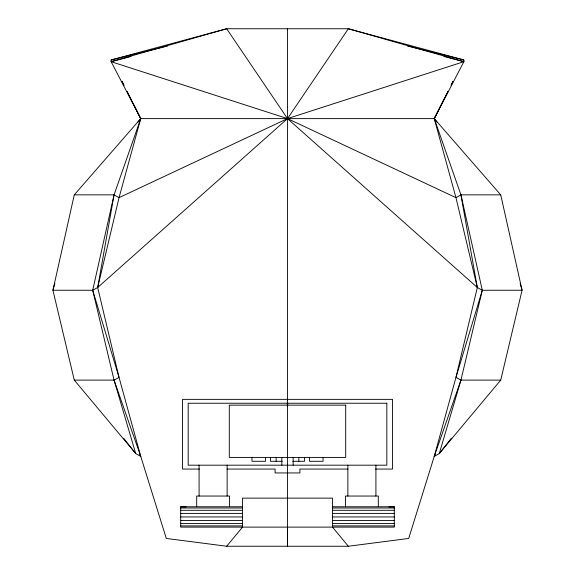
<?xml version="1.0" encoding="UTF-8"?>
<svg xmlns="http://www.w3.org/2000/svg" width="575" height="575" viewBox="0 0 575 575"><rect width="100%" height="100%" fill="white"/><g stroke="black" fill="none" stroke-linecap="round" stroke-linejoin="round"><path stroke-width="0.86" d="M287.5 473.009L287.478 546.25L287.5 527.11M287.5 400.337L287.5 28.75M287.637 405.828L287.708 403.24M137.993 122.137L140.738 118.608L74.276 194.853L52.929 290.26L92.704 290.26L97.685 287.514L114.058 194.853L140.738 118.608L127.132 91.662L140.738 118.608L119.032 197.656L97.685 287.514L119.032 377.38L140.746 456.378L166.304 538.444L226.658 546.243L348.349 546.25L408.696 538.444L434.254 456.378L455.968 377.38L482.296 290.26L460.942 194.853L434.262 118.608L447.868 91.662L434.262 118.608L437.007 122.137M54.877 283.396L52.929 290.26L74.276 380.104L114.058 380.104L140.746 456.378L135.743 453.603L114.058 380.104L92.704 290.26L114.058 194.853L74.276 194.853M500.724 194.853L460.942 194.853L477.315 287.514L455.968 377.38L460.942 380.104L500.724 380.104L522.071 290.26L500.724 194.853L434.262 118.608M460.942 380.104L434.254 456.378L439.257 453.603L460.942 380.104L482.296 290.26L477.315 287.514L287.5 118.608L226.651 28.75L111.126 59.958L111.126 61.683L140.738 118.615L139.948 120.218M460.942 194.853L455.968 197.656L287.5 118.608L111.126 61.683L226.651 28.75L348.349 28.75L463.874 59.958L463.874 61.683L434.262 118.615L455.968 197.656L477.315 287.514M434.262 456.385L435.354 454.969L434.254 456.378M451.382 438.207L439.257 453.603L500.724 380.104M226.658 546.243L242.528 527.11L242.528 498.13L332.479 498.137L332.479 527.124L348.342 546.243M97.685 287.514L287.5 118.608L348.349 28.75L463.874 61.683L287.5 118.608L119.032 197.656L114.058 194.853M114.058 380.104L119.032 377.38L92.704 290.26M111.126 61.683L131.064 56.494M111.126 59.958L167.462 46.065M388.937 506.87L394.313 506.762L394.313 527.117L180.687 527.117L180.687 506.762L242.521 506.762M140.738 118.615L434.262 118.615L435.052 120.218M482.296 290.26L522.071 290.26L520.123 283.396M282.26 461.301L270.494 461.301L270.494 457.42M292.74 461.301L304.506 461.301L304.506 457.42M199.432 469.063L182.512 469.063L182.512 399.359L392.488 399.359L392.488 469.063L375.568 469.063M227.024 469.063L275.102 469.063L275.102 472.945L299.898 472.945L299.898 469.063L347.976 469.063M332.479 506.762L394.313 506.762M180.687 507.991L242.521 507.991M332.479 507.991L394.313 507.991M180.687 510.298L242.521 510.298M332.479 510.298L394.313 510.298M180.687 513.403L242.521 513.403M332.479 513.403L394.313 513.403M180.687 516.939L242.521 516.939M332.479 516.939L394.313 516.939M180.687 520.476L242.521 520.476M332.479 520.476L394.313 520.476M180.687 523.581L242.521 523.588M332.479 523.588L394.313 523.581M180.687 525.895L242.521 525.895M332.479 525.895L394.313 525.895M180.687 506.762L186.063 506.87M407.538 46.065L463.874 59.958M443.936 56.494L463.874 61.683M74.276 380.104L135.743 453.603L123.618 438.207M140.746 456.378L139.603 454.99L140.738 456.385M287.292 403.24L287.363 405.828M378.314 506.762L378.314 496.045L345.474 496.045L345.474 506.762M375.913 465.182L375.913 496.045M347.868 465.182L347.868 496.045M323.035 457.42L323.035 461.301L309.566 461.301L309.566 457.42M298.842 457.42L298.842 461.301M293.157 457.42L293.157 465.182M287.5 399.359L287.5 403.24M287.5 405.145L287.5 472.945M281.843 457.42L281.843 465.182M276.158 457.42L276.158 461.301M265.434 457.42L265.434 461.301L251.965 461.301L251.965 457.42M229.526 506.762L229.526 496.045L196.686 496.045L196.686 506.762M227.132 465.182L227.132 496.045M199.087 465.182L199.087 496.045M453.064 81.355L451.066 85.323L453.071 81.362M386.824 403.24L188.176 403.24L188.176 465.182L386.824 465.182L386.824 403.24M345.704 405.145L229.296 405.145L229.296 457.42L345.704 457.42L345.704 405.145M123.934 85.323L121.936 81.355L123.934 85.323"/></g></svg>
